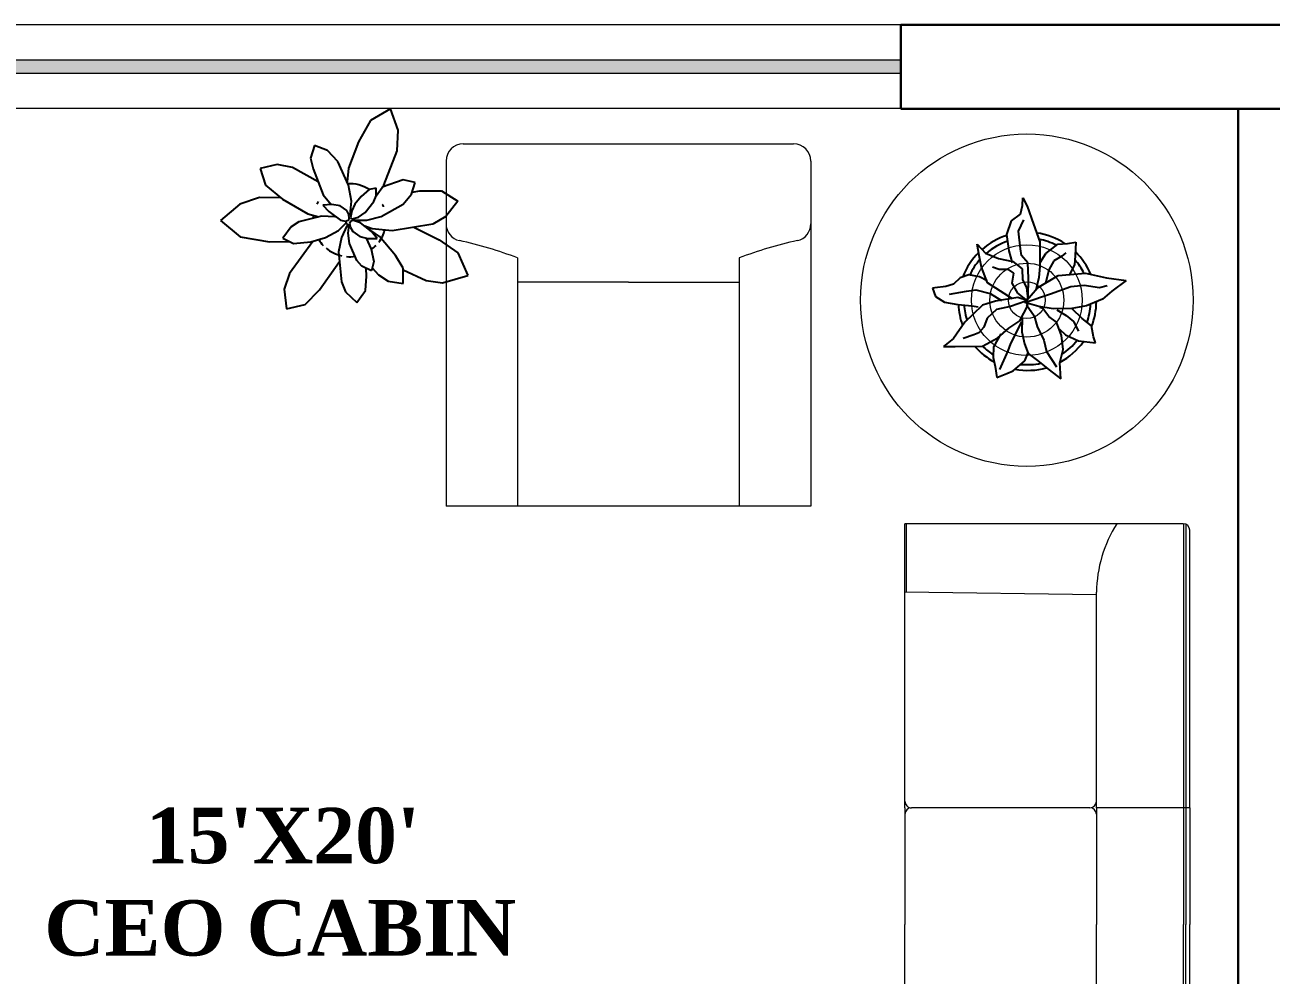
# Model space of a CAD drawing. Header units: inches. Extents: x 327481 to 195042051, y -335014 to 44773228.
# Drawn here: x 371489.3 to 371624.2, y -311037.3 to -310934.4 of the extents above; entities that cross this region are included whole.
import ezdxf

# ---------------------------------------------------------------- set-up
doc = ezdxf.new("R2010")
doc.units = ezdxf.units.IN
doc.header["$MEASUREMENT"] = 0
doc.layers.add('CAY', color=94, linetype='Continuous')
for name, color, linetype, lineweight in [('furniture', 251, 'Continuous', 13), ('GLASS', 140, 'Continuous', 5), ('TEXT', 7, 'Continuous', 0), ('WALL', 12, 'Continuous', 30)]:
    doc.layers.add(name, color=color, linetype=linetype, lineweight=lineweight)
doc.styles.add('ATT', font='romans.shx')
doc.styles.get("Standard").update_dxf_attribs({"font": 'times.ttf', "height": 12})

# ---------------------------------------------------------------- blocks, each defined once
blk = doc.blocks.new('standing table')
at = {"layer": 'furniture', "lineweight": 0}
for radius in [18, 6, 4, 2]:
    blk.add_circle((368044.87, -328685.28), radius, dxfattribs=at)
blk = doc.blocks.new('dtjmh')
at = {"color": 0, "ltscale": 60}
for p, q in [((396299.41, -320697.41), (396342.78, -320697.41)), ((396330.13, -320696.97), (396300.06, -320696.97)), ((396330.13, -320696.97), (396330.13, -320707.08)), ((396330.13, -320696.97), (396330.13, -320707.08)), ((396330.13, -320696.97), (396342.78, -320696.97)), ((396355.43, -320696.97), (396342.78, -320696.97)), ((396386.15, -320697.41), (396342.78, -320697.41)), ((396355.43, -320696.97), (396385.49, -320696.97)), ((396355.43, -320696.97), (396355.43, -320707.08)), ((396355.43, -320696.97), (396355.43, -320707.08)), ((396299.35, -320697.68), (396299.35, -320727.81)), ((396299.36, -320697.64), (396342.78, -320697.64)), ((396386.2, -320697.64), (396342.78, -320697.64)), ((396386.2, -320697.68), (396386.2, -320727.81)), ((396307.04, -320707.08), (396306.78, -320727.81)), ((396330.13, -320707.08), (396306.78, -320707.08)), ((396330.13, -320707.08), (396342.78, -320707.08)), ((396330.13, -320707.79), (396330.13, -320727.1)), ((396330.13, -320707.79), (396330.13, -320727.1)), ((396355.43, -320707.08), (396342.78, -320707.08)), ((396355.43, -320707.08), (396378.78, -320707.08)), ((396355.43, -320707.79), (396355.43, -320727.1)), ((396355.43, -320707.79), (396355.43, -320727.1)), ((396378.51, -320707.08), (396378.78, -320727.81)), ((396306.78, -320727.63), (396299.35, -320727.63)), ((396330.13, -320727.81), (396299.35, -320727.81)), ((396330.13, -320727.81), (396342.78, -320727.81)), ((396355.43, -320727.81), (396342.78, -320727.81)), ((396355.43, -320727.81), (396386.2, -320727.81)), ((396378.78, -320727.63), (396386.2, -320727.63))]:
    blk.add_line(p, q, dxfattribs=at)
for centre, radius, start, end in [((396300.06, -320697.68), 0.709, 90, 180), ((396385.49, -320697.68), 0.709, 0, 90), ((396307.01, -320692.69), 14.39, 237.8397, 269.0592), ((396378.54, -320692.69), 14.39, 270.9408, 302.1603), ((396329.42, -320707.79), 0.709, 0, 90), ((396329.42, -320707.79), 0.709, 0, 90), ((396330.83, -320707.79), 0.709, 90, 180), ((396330.83, -320707.79), 0.709, 90, 180), ((396354.72, -320707.79), 0.709, 0, 90), ((396354.72, -320707.79), 0.709, 0, 90), ((396356.14, -320707.79), 0.709, 90, 180), ((396356.14, -320707.79), 0.709, 90, 180), ((396329.42, -320727.1), 0.709, 270, 0), ((396329.42, -320727.1), 0.709, 270, 0), ((396330.83, -320727.1), 0.709, 180, 270), ((396330.83, -320727.1), 0.709, 180, 270), ((396354.72, -320727.1), 0.709, 270, 0), ((396354.72, -320727.1), 0.709, 270, 0), ((396356.14, -320727.1), 0.709, 180, 270), ((396356.14, -320727.1), 0.709, 180, 270)]:
    blk.add_arc(centre, radius, start, end, dxfattribs=at)
blk = doc.blocks.new('dfdsgh')
at = {"color": 0, "ltscale": 60}
for p, q in [((393597.48, -320137), (393561.7, -320137)), ((393559.84, -320138.85), (393559.84, -320176.22)), ((393599.34, -320138.85), (393599.34, -320176.22)), ((393567.59, -320149.34), (393567.59, -320176.22)), ((393591.59, -320149.34), (393591.59, -320176.22)), ((393579.59, -320151.96), (393567.59, -320151.96)), ((393579.59, -320151.96), (393591.59, -320151.96)), ((393599.34, -320176.22), (393559.84, -320176.22))]:
    blk.add_line(p, q, dxfattribs=at)
for centre, radius, start, end in [((393561.7, -320138.85), 1.86, 90, 180), ((393597.48, -320138.85), 1.86, 0, 90), ((393561.7, -320145.65), 1.86, 180, 257.4913), ((393597.48, -320145.65), 1.86, 282.4983, 0), ((393551.23, -320192.84), 46.48, 69.3925, 77.4913), ((393607.94, -320192.84), 46.48, 102.4983, 110.6075)]:
    blk.add_arc(centre, radius, start, end, dxfattribs=at)
blk = doc.blocks.new('12PPLT12')
at = {"color": 0, "linetype": 'ByBlock'}
for p, q in [((-0.0344, 0.6941), (-0.0316, 0.7514)), ((-0.0316, 0.7514), (-0.0021, 0.6891)), ((-0.0505, 0.6319), (-0.0344, 0.6941)), ((-0.0021, 0.6891), (0.044, 0.559)), ((-0.1483, 0.4856), (-0.1155, 0.5834)), ((-0.1155, 0.5834), (-0.0505, 0.6319)), ((-0.0643, 0.5101), (-0.0261, 0.5913)), ((0.044, 0.559), (0.0902, 0.4316)), ((-0.1321, 0.3666), (-0.1483, 0.4856)), ((-0.0505, 0.38), (-0.0643, 0.5101)), ((-0.3489, 0.3338), (-0.3623, 0.415)), ((-0.3623, 0.415), (-0.3028, 0.35)), ((-0.1077, 0.2794), (-0.1321, 0.3666)), ((-0.0427, 0.3338), (-0.0505, 0.38)), ((0.0902, 0.4316), (0.0902, 0.3393)), ((0.1335, 0.3472), (0.2202, 0.415)), ((0.2202, 0.415), (0.2908, 0.4206)), ((0.2908, 0.4206), (0.3503, 0.4289)), ((0.3503, 0.4289), (0.3475, 0.331)), ((-0.3323, 0.2471), (-0.3489, 0.3338)), ((-0.3028, 0.35), (-0.2078, 0.3121)), ((-0.2078, 0.3121), (-0.1049, 0.2904)), ((-0.1049, 0.2904), (-0.0371, 0.236)), ((0.0035, 0.2794), (-0.0427, 0.3338)), ((0.009, 0.1686), (0.0035, 0.2794)), ((0.0902, 0.3393), (0.0902, 0.2526)), ((0.0929, 0.2821), (0.1335, 0.3472)), ((0.193, 0.2932), (0.1552, 0.2282)), ((0.2502, 0.3283), (0.193, 0.2932)), ((0.2797, 0.3527), (0.2502, 0.3283)), ((0.3475, 0.331), (0.3424, 0.266)), ((-0.4245, 0.1926), (-0.4868, 0.171)), ((-0.3461, 0.1793), (-0.4245, 0.1926)), ((-0.2889, 0.1359), (-0.3323, 0.2471)), ((-0.205, 0.2309), (-0.2511, 0.2471)), ((-0.1372, 0.2309), (-0.205, 0.2309)), ((-0.0966, 0.2037), (-0.1372, 0.2309)), ((-0.1104, 0.1331), (-0.0966, 0.2037)), ((-0.0371, 0.236), (-0.0344, 0.1576)), ((0.074, 0.0981), (0.223, 0.1876)), ((0.0902, 0.2526), (0.0823, 0.1737)), ((0.1552, 0.2282), (0.1307, 0.1303)), ((0.223, 0.1876), (0.4208, 0.2037)), ((0.3424, 0.266), (0.3042, 0.1903)), ((0.4208, 0.2037), (0.5726, 0.171)), ((-0.6712, 0.0981), (-0.6874, 0.0953)), ((-0.6874, 0.0953), (-0.6657, 0.0358)), ((-0.5901, 0.1087), (-0.6712, 0.0981)), ((-0.5357, 0.1253), (-0.5901, 0.1087)), ((-0.4868, 0.171), (-0.5357, 0.1253)), ((-0.2917, 0.1493), (-0.3461, 0.1793)), ((-0.1944, 0.0736), (-0.2889, 0.1359)), ((-0.0694, 0.0602), (-0.1104, 0.1331)), ((-0.0344, 0.1576), (-0.0071, 0.1008)), ((-0.0182, -0.0076), (0.074, 0.0981)), ((-0.0071, 0.1008), (0.0035, 0.0169)), ((0.0062, 0.0275), (0.009, 0.1686)), ((0.0823, 0.1737), (0.0606, 0.0819)), ((0.169, 0.0547), (0.3152, 0.1087)), ((0.3152, 0.1087), (0.4125, 0.117)), ((0.4125, 0.117), (0.5237, 0.1008)), ((0.5237, 0.1008), (0.5781, 0.1142)), ((0.5726, 0.171), (0.716, 0.152)), ((0.716, 0.152), (0.6131, 0.0736)), ((-0.6657, 0.0358), (-0.6007, -0.0048)), ((-0.5629, 0.0519), (-0.4407, 0.0736)), ((-0.4407, 0.0736), (-0.3733, 0.0842)), ((-0.3733, 0.0842), (-0.27, 0.0575)), ((-0.2294, 0.003), (-0.3244, -0.0265)), ((-0.27, 0.0575), (-0.1861, 0.0058)), ((-0.0694, 0.0275), (-0.2294, 0.003)), ((-0.1077, 0.0192), (-0.1944, 0.0736)), ((-0.0099, 0.003), (-0.1211, -0.0376)), ((-0.0099, 0.0141), (-0.0694, 0.0602)), ((-0.0021, 0.0058), (-0.0694, 0.0275)), ((-0.0099, -0.0048), (0.169, 0.0547)), ((0.0035, 0.0169), (-0.0099, 0.0141)), ((0.0035, -0.0293), (-0.0099, 0.003)), ((0.5453, 0.0169), (0.4291, -0.0321)), ((0.6131, 0.0736), (0.5453, 0.0169)), ((-0.6007, -0.0048), (-0.5034, -0.0214)), ((-0.5034, -0.0214), (-0.4001, -0.0321)), ((-0.4001, -0.0321), (-0.3567, -0.0404)), ((-0.3244, -0.0265), (-0.395, -0.0943)), ((-0.2239, -0.0593), (-0.2917, -0.1216)), ((-0.1211, -0.0376), (-0.2239, -0.0593)), ((-0.0533, -0.1405), (0.0035, -0.0293)), ((0.0823, -0.0376), (-0.0182, -0.0076)), ((-0.0071, -0.0242), (0.0496, -0.1054)), ((0.1879, -0.0537), (0.0823, -0.0376)), ((0.1118, -0.051), (0.0902, -0.0431)), ((0.1552, -0.1082), (0.1118, -0.051)), ((0.3231, -0.051), (0.1879, -0.0537)), ((0.2147, -0.062), (0.2825, -0.1026)), ((0.4291, -0.0321), (0.3231, -0.051)), ((0.3964, -0.1243), (0.3258, -0.0537)), ((-0.4517, -0.1515), (-0.5357, -0.2678)), ((-0.395, -0.0943), (-0.4517, -0.1515)), ((-0.2917, -0.1216), (-0.3161, -0.1866)), ((-0.1349, -0.1949), (-0.0533, -0.1405)), ((-0.1192, -0.3038), (-0.0399, -0.1479)), ((-0.0371, -0.1216), (-0.0399, -0.2194)), ((0.0496, -0.1054), (0.0713, -0.1811)), ((0.2124, -0.1515), (0.1552, -0.1082)), ((0.2474, -0.2461), (0.2124, -0.1515)), ((0.2825, -0.1026), (0.3341, -0.146)), ((0.3341, -0.146), (0.3719, -0.2166)), ((0.4642, -0.176), (0.3964, -0.1243)), ((0.4803, -0.2572), (0.4642, -0.176)), ((-0.5357, -0.2678), (-0.6062, -0.3278)), ((-0.3867, -0.2411), (-0.4651, -0.2678)), ((-0.3516, -0.2272), (-0.3867, -0.2411)), ((-0.3161, -0.1866), (-0.3516, -0.2272)), ((-0.3244, -0.325), (-0.2133, -0.2627)), ((-0.193, -0.2355), (-0.2442, -0.3296)), ((-0.2133, -0.2627), (-0.1349, -0.1949)), ((-0.0399, -0.2194), (-0.021, -0.3084)), ((0.0713, -0.1811), (0.1201, -0.2817)), ((0.2341, -0.2), (0.2774, -0.2411)), ((0.2608, -0.3495), (0.2474, -0.2461)), ((0.2774, -0.2411), (0.3719, -0.2867)), ((0.4942, -0.3006), (0.4803, -0.2572)), ((-0.6062, -0.3278), (-0.5223, -0.3278)), ((-0.5223, -0.3278), (-0.3244, -0.325)), ((-0.2442, -0.3296), (-0.247, -0.4062)), ((-0.199, -0.4943), (-0.139, -0.3578)), ((-0.139, -0.3578), (-0.1192, -0.3038)), ((-0.021, -0.3084), (0.0062, -0.3762)), ((0.1201, -0.2817), (0.139, -0.3629)), ((0.2364, -0.4441), (0.2608, -0.3495)), ((0.3719, -0.2867), (0.4942, -0.3006)), ((-0.247, -0.4062), (-0.2327, -0.4713)), ((-0.1021, -0.5026), (-0.0173, -0.4316)), ((-0.0173, -0.4316), (0.0025, -0.3776)), ((0.0062, -0.3762), (0.074, -0.4279)), ((0.074, -0.4279), (0.158, -0.4957)), ((0.139, -0.3629), (0.2124, -0.474)), ((0.2419, -0.5608), (0.2364, -0.4441)), ((-0.2327, -0.4713), (-0.2216, -0.5511)), ((-0.2216, -0.5511), (-0.1478, -0.5225)), ((-0.1478, -0.5225), (-0.1021, -0.5026)), ((0.158, -0.4957), (0.2419, -0.5608))]:
    blk.add_line(p, q, dxfattribs=at)
for radius, start, end in [(0.5, 107.12296, 130.98158), (0.5, 56.95629, 82.29505), (0.4583, 107.98642, 130.5771), (0.4583, 62.68987, 79.53455), (0.5, 134.80206, 159.18037), (0.4583, 138.47558, 155.33471), (0.4583, 26.27612, 41.1349), (0.5, 22.97684, 45.84728), (0.5, 182.50299, 200.45628), (0.4583, 183.26994, 197.40025), (0.4583, 340.65586, 357.50575), (0.5, 338.58618, 359.74423), (0.5, 220.66056, 241.33926), (0.4583, 225.08351, 237.50228), (0.5, 298.34547, 324.45412), (0.4583, 303.38678, 322.07557), (0.4583, 264.18858, 282.40281), (0.5, 259.70378, 286.12808)]:
    blk.add_arc((0, 0), radius, start, end, dxfattribs=at)
at = {"color": 0, "linetype": 'ByBlock', "style": 'ATT'}
for tag, p, flags in [('ITEM', (-1, -3.25), 3), ('ROOM_NUMBER', (-1, -4.5833), 1)]:
    blk.add_attdef(tag, p, '', height=1, dxfattribs=dict(at, flags=flags))
blk = doc.blocks.new('Archi.Space.tree4542')
at = {"layer": 'CAY'}
for p, q in [((179.939, 63.706), (179.506, 63.455)), ((180.1, 63.243), (179.939, 63.706)), ((179.506, 63.455), (179.245, 62.994)), ((180.08, 62.798), (180.1, 63.243)), ((178.297, 62.914), (178.215, 62.638)), ((178.578, 62.806), (178.297, 62.914)), ((179.245, 62.994), (179.028, 62.427)), ((178.215, 62.638), (178.271, 62.407)), ((178.802, 62.571), (178.578, 62.806)), ((179.792, 62.059), (180.08, 62.798)), ((177.496, 62.502), (177.126, 62.415)), ((177.126, 62.415), (177.242, 62.056)), ((177.825, 62.44), (177.496, 62.502)), ((178.378, 62.126), (177.825, 62.44)), ((178.271, 62.407), (178.482, 61.852)), ((179.032, 62.056), (178.802, 62.571)), ((179.028, 62.427), (179, 62.127)), ((177.242, 62.056), (177.609, 61.753)), ((179.094, 61.714), (179.032, 62.056)), ((179.631, 61.831), (179.792, 62.059)), ((180.212, 62.171), (179.759, 62.012)), ((180.466, 62.118), (180.212, 62.171)), ((180.391, 61.861), (180.466, 62.118)), ((177.115, 61.789), (176.691, 61.651)), ((177.571, 61.784), (177.115, 61.789)), ((178.482, 61.852), (178.658, 61.638)), ((179.301, 61.81), (179.167, 61.649)), ((179.477, 61.962), (179.301, 61.81)), ((179.631, 61.993), (179.477, 61.962)), ((179.578, 61.702), (179.631, 61.83)), ((179.631, 61.83), (179.631, 61.993)), ((180.208, 61.646), (180.391, 61.861)), ((180.404, 61.903), (180.567, 61.935)), ((180.567, 61.935), (181.035, 61.935)), ((181.035, 61.935), (181.388, 61.714)), ((176.691, 61.651), (176.276, 61.295)), ((177.609, 61.753), (178.152, 61.441)), ((178.674, 61.639), (178.479, 61.628)), ((178.479, 61.628), (178.609, 61.488)), ((178.85, 61.609), (178.674, 61.639)), ((178.995, 61.508), (178.85, 61.609)), ((179.036, 61.426), (178.995, 61.508)), ((179.065, 61.426), (179.094, 61.714)), ((179.167, 61.649), (179.103, 61.503)), ((179.39, 61.471), (179.578, 61.702)), ((179.735, 61.38), (180.208, 61.646)), ((181.388, 61.714), (181.133, 61.379)), ((176.276, 61.295), (176.694, 60.946)), ((177.96, 61.269), (177.795, 61.162)), ((178.451, 61.388), (177.96, 61.269)), ((178.152, 61.441), (178.389, 61.373)), ((178.738, 61.378), (178.451, 61.388)), ((178.609, 61.488), (178.858, 61.301)), ((178.763, 61.372), (178.738, 61.378)), ((178.815, 61.081), (178.978, 61.244)), ((178.858, 61.301), (178.969, 61.282)), ((178.969, 61.282), (179.026, 61.302)), ((178.978, 61.244), (178.978, 61.282)), ((179.026, 61.302), (179.036, 61.311)), ((179.046, 61.34), (179.036, 61.426)), ((179.036, 61.311), (179.046, 61.34)), ((179.038, 61.405), (179.065, 61.426)), ((179.074, 61.282), (179.055, 61.234)), ((179.103, 61.503), (179.074, 61.359)), ((179.074, 61.359), (179.084, 61.34)), ((179.142, 61.292), (179.074, 61.282)), ((179.084, 61.34), (179.113, 61.33)), ((179.113, 61.33), (179.247, 61.369)), ((179.128, 61.335), (179.161, 61.302)), ((179.29, 61.243), (179.142, 61.292)), ((179.161, 61.302), (179.43, 61.302)), ((179.247, 61.369), (179.39, 61.471)), ((179.525, 61.055), (179.29, 61.243)), ((179.43, 61.302), (179.735, 61.38)), ((181.133, 61.379), (180.846, 61.219)), ((177.795, 61.162), (177.615, 60.918)), ((178.536, 60.926), (178.815, 61.081)), ((178.998, 61.177), (178.882, 60.927)), ((179.007, 61.225), (178.965, 61.231)), ((179.065, 61.206), (178.998, 61.177)), ((179.015, 61.184), (179.007, 61.225)), ((179.026, 61.023), (179.044, 61.197)), ((179.056, 60.803), (179.026, 61.023)), ((179.055, 61.234), (179.074, 61.148)), ((179.074, 61.148), (179.125, 61.057)), ((179.125, 61.057), (179.275, 60.948)), ((179.545, 61.119), (179.364, 61.183)), ((179.42, 61.148), (179.398, 61.156)), ((179.7, 60.952), (179.42, 61.148)), ((179.65, 60.908), (179.525, 61.055)), ((179.976, 61.074), (179.545, 61.119)), ((180.846, 61.219), (179.976, 61.074)), ((180.441, 61.152), (180.985, 60.878)), ((176.694, 60.946), (177.332, 60.834)), ((177.332, 60.834), (177.769, 60.841)), ((177.615, 60.918), (177.847, 60.802)), ((178.26, 60.845), (177.758, 60.155)), ((177.847, 60.802), (178.22, 60.834)), ((178.22, 60.834), (178.536, 60.926)), ((178.882, 60.927), (178.818, 60.623)), ((179.214, 60.432), (179.056, 60.803)), ((179.275, 60.948), (179.449, 60.908)), ((179.411, 60.917), (179.523, 60.68)), ((179.449, 60.908), (179.65, 60.908)), ((180.041, 60.543), (179.7, 60.952)), ((180.985, 60.878), (181.385, 60.595)), ((178.818, 60.623), (178.883, 59.97)), ((179.523, 60.68), (179.581, 60.408)), ((180.207, 60.271), (180.041, 60.543)), ((181.385, 60.595), (181.606, 60.108)), ((178.408, 59.8), (178.839, 60.411)), ((179.319, 60.311), (179.214, 60.432)), ((179.526, 60.207), (179.319, 60.311)), ((179.423, 60.092), (179.412, 60.264)), ((179.581, 60.408), (179.526, 60.207)), ((179.545, 60.276), (179.675, 60.121)), ((180.207, 59.938), (180.207, 60.271)), ((180.207, 60.23), (180.702, 60.004)), ((177.758, 60.155), (177.645, 59.816)), ((178.883, 59.97), (178.968, 59.755)), ((179.401, 59.785), (179.423, 60.092)), ((179.675, 60.121), (179.886, 59.986)), ((179.886, 59.986), (180.207, 59.938)), ((180.702, 60.004), (181.061, 59.954)), ((181.061, 59.954), (181.606, 60.108)), ((177.645, 59.816), (177.692, 59.391)), ((178.095, 59.487), (178.408, 59.8)), ((178.968, 59.755), (179.209, 59.526)), ((179.209, 59.526), (179.401, 59.785)), ((177.692, 59.391), (178.095, 59.487))]:
    blk.add_line(p, q, dxfattribs=at)
for start, end in [(57.1582, 93.2041), (149.2581, 153.7532), (21.2653, 25.7604), (172.4345, 176.9296), (323.0282, 344.4965), (212.1423, 223.5771), (306.6551, 316.418), (229.8179, 257.6637), (265.2848, 278.7499)]:
    blk.add_arc((179.055, 61.302), 0.787, start, end, dxfattribs=at)

msp = doc.modelspace()

# ---------------------------------------------------------------- hatches: boundary and pattern name
at = {"layer": 'GLASS'}
msp.add_hatch(color=256, dxfattribs=at).paths.add_polyline_path([(371440.104, -310938.204), (371440.104, -310939.704), (371584.104, -310939.704), (371584.104, -310938.204)])

# ---------------------------------------------------------------- linework, layer by layer
at = {"layer": 'furniture'}
for p, q in [((371584.104, -310934.424), (371440.104, -310934.424)), ((371584.104, -310943.484), (371440.104, -310943.484))]:
    msp.add_line(p, q, dxfattribs=at)
at = {"layer": 'GLASS'}
for points in [[(371440.104, -310938.204), (371584.104, -310938.204)], [(371584.104, -310939.704), (371440.104, -310939.704)]]:
    msp.add_lwpolyline(points, dxfattribs=at)
at = {"layer": 'WALL'}
for p, q in [((371656.104, -310934.424), (371584.104, -310934.424)), ((371584.104, -310943.522), (371584.104, -310934.424)), ((371656.104, -310943.522), (371584.104, -310943.522)), ((371620.659, -310943.522), (371620.659, -311127.522))]:
    msp.add_line(p, q, dxfattribs=at)

# ---------------------------------------------------------------- block references
at = {"xscale": 5.023726289614429, "yscale": 5.023726289614429, "zscale": 5.023726289614429}
msp.add_blockref('Archi.Space.tree4542', (370624.905, -311263.541), dxfattribs=at)
at = {"layer": 'CAY', "xscale": 14.9469131396474, "yscale": 14.9469131396474, "zscale": 14.9469131396474}
msp.add_blockref('12PPLT12', (371597.813, -310964.374), dxfattribs=at)
at = {"layer": 'furniture', "lineweight": 0}
for name, p in [('dfdsgh', (-22024.971, 9189.676)), ('standing table', (3552.892, 17721.043))]:
    msp.add_blockref(name, p, dxfattribs=at)
at = {"layer": 'furniture', "lineweight": 0, "rotation": 270}
msp.add_blockref('dtjmh', (692312.373, 85310.902), dxfattribs=at)

# ---------------------------------------------------------------- texts
at = {"layer": 'TEXT', "color": 0, "insert": (371435.013, -311019.223), "char_height": 6, "width": 159.91624, "attachment_point": 1}
msp.add_mtext("{\\fTimes New Roman|b1|i0|c0|p18;\\W9.9099;   \\W1;15'X20'\\P\\W8.2898;   \\W1;CEO CABIN}", dxfattribs=at)

doc.saveas('drawing.dxf')
